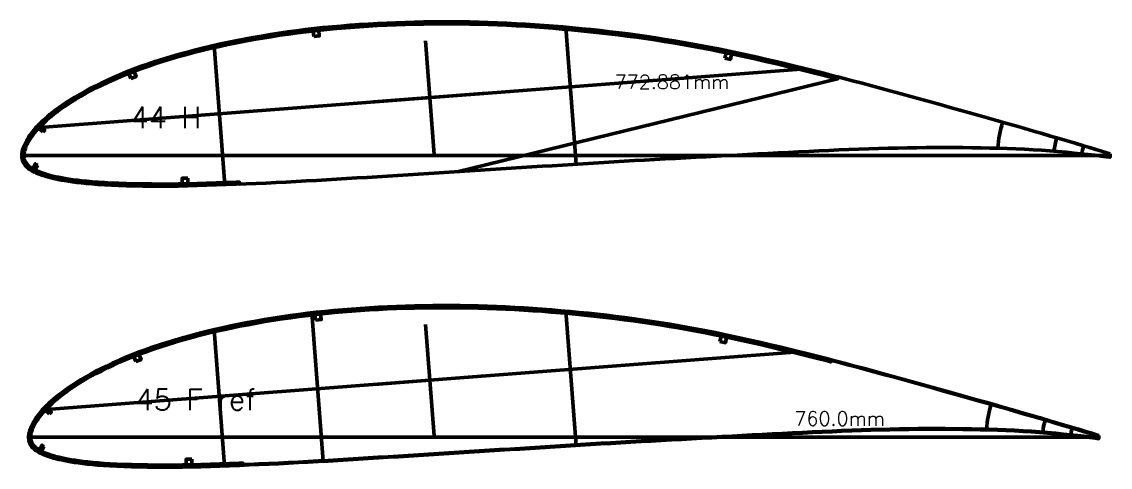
# Model space of a CAD drawing. Header units: metres. Extents: x -405 to 675, y -15418 to 133.
# Drawn here: x -290 to 483, y -8821 to -8505 of the extents above; entities that cross this region are included whole.
import ezdxf
from ezdxf.enums import TextEntityAlignment as Align

# ---------------------------------------------------------------- set-up
doc = ezdxf.new("R2010")
doc.units = ezdxf.units.M
for name, color, linetype, lineweight in [('FoilLayer', 7, 'Continuous', 50), ('RefFoilLayer', 7, 'Continuous', 50), ('StringerLayer', 7, 'Continuous', 50), ('SubLayer', 7, 'Continuous', 50), ('TextLayer', 7, 'Continuous', 50)]:
    doc.layers.add(name, color=color, linetype=linetype, lineweight=lineweight)
doc.styles.add('MSゴシック', font='romans')

msp = doc.modelspace()

# ---------------------------------------------------------------- linework, layer by layer
at = {"layer": 'FoilLayer'}
msp.add_line((289.46, -8545.62), (19.32, -8611.48), dxfattribs=at)
for points in [[(483.05, -8598.84), (480.68, -8598.08), (476.88, -8596.94), (472.77, -8595.66), (468.28, -8594.3), (463.38, -8592.85), (458.12, -8591.3), (452.54, -8589.64), (446.71, -8587.91), (440.71, -8586.14), (434.65, -8584.37), (428.55, -8582.63), (422.36, -8580.82), (416.09, -8578.98), (409.72, -8577.15), (403.25, -8575.31), (396.67, -8573.46), (389.96, -8571.57), (383.15, -8569.65), (376.26, -8567.72), (369.32, -8565.78), (362.36, -8563.83), (355.4, -8561.88), (348.43, -8559.95), (341.48, -8558.02), (334.52, -8556.11), (327.58, -8554.21), (320.67, -8552.33), (313.79, -8550.47), (306.92, -8548.64), (300.06, -8546.83), (293.22, -8545.04), (289.83, -8544.17), (289.46, -8545.62), (286.02, -8544.74), (279.22, -8543), (272.43, -8541.3), (265.64, -8539.62), (258.86, -8537.97), (252.08, -8536.34), (245.32, -8534.74), (238.61, -8533.17), (231.95, -8531.64), (225.33, -8530.16), (218.74, -8528.73), (212.18, -8527.35), (205.63, -8526.01), (199.1, -8524.71), (192.57, -8523.47), (186.06, -8522.26), (179.56, -8521.11), (173.05, -8520.01), (166.53, -8518.95), (160.01, -8517.93), (153.48, -8516.96), (146.93, -8516.03), (140.38, -8515.15), (133.83, -8514.31), (127.26, -8513.51), (120.68, -8512.76), (114.09, -8512.05), (107.47, -8511.38), (100.85, -8510.75), (94.23, -8510.16), (87.6, -8509.61), (80.98, -8509.1), (74.37, -8508.63), (67.76, -8508.21), (61.17, -8507.84), (54.58, -8507.51), (47.99, -8507.22), (41.42, -8506.98), (34.85, -8506.79), (28.28, -8506.64), (21.72, -8506.54), (15.17, -8506.48), (8.62, -8506.48), (2.06, -8506.52), (-4.49, -8506.61), (-11.04, -8506.74), (-17.58, -8506.92), (-24.1, -8507.15), (-30.62, -8507.42), (-37.12, -8507.75), (-43.61, -8508.11), (-50.07, -8508.53), (-56.51, -8508.99), (-62.9, -8509.49), (-69.25, -8510.05), (-75.55, -8510.66), (-81.83, -8511.34), (-88.1, -8512.07), (-94.35, -8512.86), (-100.59, -8513.71), (-106.81, -8514.61), (-113, -8515.57), (-119.16, -8516.58), (-125.29, -8517.64), (-131.38, -8518.76), (-137.42, -8519.94), (-143.42, -8521.17), (-149.37, -8522.46), (-155.27, -8523.8), (-161.1, -8525.2), (-166.89, -8526.67), (-172.64, -8528.19), (-178.31, -8529.75), (-183.86, -8531.35), (-189.3, -8533), (-194.63, -8534.69), (-199.83, -8536.44), (-204.93, -8538.25), (-209.92, -8540.1), (-214.79, -8542.01), (-219.53, -8543.96), (-224.13, -8545.94), (-228.59, -8547.95), (-232.88, -8549.99), (-237.01, -8552.02), (-240.93, -8554.04), (-244.65, -8556.03), (-248.15, -8557.99), (-251.43, -8559.92), (-254.49, -8561.8), (-257.35, -8563.65), (-260.02, -8565.44), (-262.49, -8567.17), (-264.77, -8568.85), (-266.88, -8570.46), (-268.83, -8572.01), (-270.62, -8573.52), (-272.27, -8574.98), (-273.8, -8576.39), (-275.21, -8577.76), (-276.52, -8579.07), (-277.72, -8580.35), (-278.84, -8581.57), (-279.86, -8582.76), (-280.81, -8583.92), (-281.68, -8585.04), (-282.48, -8586.13), (-283.23, -8587.18), (-283.9, -8588.2), (-284.53, -8589.2), (-285.1, -8590.19), (-285.63, -8591.14), (-286.11, -8592.03), (-286.52, -8592.91), (-286.9, -8593.8), (-287.24, -8594.68), (-287.53, -8595.49), (-287.77, -8596.27), (-287.96, -8597.06), (-288.11, -8597.84), (-288.22, -8598.59), (-288.3, -8599.32), (-288.33, -8600.05), (-288.32, -8600.71), (-288.28, -8601.37), (-288.17, -8602.04), (-288.01, -8602.7), (-287.78, -8603.37), (-287.49, -8604.04), (-287.15, -8604.69), (-286.75, -8605.33), (-286.28, -8605.96), (-285.74, -8606.58), (-285.13, -8607.18), (-284.46, -8607.77), (-283.74, -8608.34), (-282.95, -8608.9), (-282.11, -8609.43), (-281.19, -8609.95), (-280.21, -8610.44), (-279.15, -8610.93), (-278.02, -8611.4), (-276.8, -8611.87), (-275.51, -8612.33), (-274.14, -8612.79), (-272.67, -8613.25), (-271.11, -8613.71), (-269.45, -8614.16), (-267.66, -8614.6), (-265.74, -8615.04), (-263.66, -8615.47), (-261.43, -8615.9), (-259.02, -8616.33), (-256.41, -8616.76), (-253.6, -8617.18), (-250.55, -8617.58), (-247.24, -8617.95), (-243.65, -8618.3), (-239.74, -8618.64), (-235.51, -8618.96), (-230.98, -8619.25), (-226.13, -8619.51), (-220.98, -8619.72), (-215.53, -8619.9), (-209.8, -8620.03), (-203.84, -8620.14), (-197.72, -8620.21), (-191.49, -8620.25), (-185.15, -8620.22), (-178.7, -8620.14), (-172.1, -8620.01), (-165.39, -8619.84), (-158.59, -8619.64), (-151.7, -8619.41), (-144.72, -8619.16), (-137.68, -8618.89), (-135.31, -8618.8), (-135.25, -8620.3), (-130.54, -8620.11), (-123.46, -8619.82), (-116.38, -8619.51), (-109.28, -8619.17), (-102.15, -8618.81), (-95, -8618.44), (-87.82, -8618.06), (-80.66, -8617.67), (-73.5, -8617.26), (-66.34, -8616.83), (-59.14, -8616.39), (-51.9, -8615.93), (-44.65, -8615.48), (-37.39, -8615.04), (-30.11, -8614.59), (-22.82, -8614.12), (-15.51, -8613.66), (-8.2, -8613.2), (-0.88, -8612.74), (6.44, -8612.28), (13.75, -8611.82), (21.06, -8611.37), (28.37, -8610.9), (35.69, -8610.44), (43, -8609.97), (50.32, -8609.51), (57.64, -8609.05), (64.96, -8608.59), (72.27, -8608.13), (79.58, -8607.66), (86.89, -8607.19), (94.2, -8606.73), (101.5, -8606.26), (108.79, -8605.81), (116.08, -8605.36), (123.36, -8604.92), (130.64, -8604.48), (137.92, -8604.05), (145.18, -8603.63), (152.45, -8603.23), (159.73, -8602.83), (167.04, -8602.43), (174.34, -8602.03), (181.65, -8601.62), (188.95, -8601.22), (196.25, -8600.81), (203.55, -8600.42), (210.85, -8600.03), (218.15, -8599.64), (225.44, -8599.25), (232.71, -8598.86), (239.97, -8598.47), (247.21, -8598.11), (254.46, -8597.75), (261.72, -8597.4), (268.96, -8597.05), (276.17, -8596.71), (283.33, -8596.37), (290.44, -8596.06), (297.53, -8595.78), (304.58, -8595.5), (311.56, -8595.24), (318.47, -8595.02), (325.34, -8594.84), (332.21, -8594.69), (339.05, -8594.56), (345.82, -8594.43), (352.47, -8594.31), (358.99, -8594.27), (365.5, -8594.3), (372, -8594.33), (378.44, -8594.35), (384.79, -8594.42), (391.12, -8594.56), (397.43, -8594.71), (403.68, -8594.82), (409.83, -8594.97), (415.96, -8595.23), (422.13, -8595.55), (428.27, -8595.86), (434.25, -8596.2), (440.12, -8596.65), (445.95, -8597.16), (451.68, -8597.7), (457.22, -8598.23), (462.49, -8598.77), (467.48, -8599.32), (472.16, -8599.84), (476.51, -8600.35), (480.52, -8600.83), (483, -8601.16)], [(474.86, -8799.29), (472.54, -8798.54), (468.8, -8797.42), (464.76, -8796.17), (460.35, -8794.83), (455.53, -8793.4), (450.35, -8791.87), (444.87, -8790.24), (439.14, -8788.54), (433.24, -8786.8), (427.28, -8785.06), (421.28, -8783.35), (415.19, -8781.57), (409.03, -8779.76), (402.77, -8777.97), (396.41, -8776.15), (389.93, -8774.34), (383.34, -8772.48), (376.64, -8770.59), (369.87, -8768.69), (363.04, -8766.78), (356.2, -8764.86), (349.35, -8762.95), (342.51, -8761.05), (335.67, -8759.16), (328.83, -8757.28), (322.01, -8755.41), (315.21, -8753.56), (308.44, -8751.73), (301.69, -8749.93), (294.94, -8748.15), (288.22, -8746.4), (284.89, -8745.54), (284.62, -8746.55), (281.25, -8745.68), (274.56, -8743.98), (267.88, -8742.3), (261.21, -8740.65), (254.54, -8739.03), (247.87, -8737.43), (241.23, -8735.85), (234.63, -8734.31), (228.08, -8732.81), (221.57, -8731.35), (215.09, -8729.94), (208.64, -8728.58), (202.2, -8727.26), (195.77, -8725.99), (189.36, -8724.77), (182.95, -8723.58), (176.56, -8722.45), (170.16, -8721.36), (163.75, -8720.32), (157.34, -8719.33), (150.91, -8718.37), (144.48, -8717.46), (138.04, -8716.59), (131.59, -8715.76), (125.14, -8714.98), (118.67, -8714.24), (112.18, -8713.54), (105.68, -8712.88), (99.17, -8712.26), (92.65, -8711.68), (86.14, -8711.14), (79.63, -8710.64), (73.13, -8710.18), (66.63, -8709.77), (60.15, -8709.4), (53.67, -8709.07), (47.19, -8708.79), (40.73, -8708.55), (34.27, -8708.36), (27.81, -8708.22), (21.36, -8708.12), (14.92, -8708.07), (8.47, -8708.06), (2.03, -8708.11), (-4.41, -8708.19), (-10.85, -8708.32), (-17.28, -8708.5), (-23.7, -8708.72), (-30.11, -8708.99), (-36.5, -8709.31), (-42.88, -8709.67), (-49.24, -8710.08), (-55.56, -8710.53), (-61.85, -8711.02), (-68.09, -8711.57), (-74.29, -8712.17), (-80.46, -8712.84), (-86.63, -8713.56), (-92.78, -8714.34), (-98.91, -8715.17), (-105.02, -8716.06), (-111.11, -8717), (-117.17, -8717.99), (-123.2, -8719.04), (-129.18, -8720.14), (-135.13, -8721.3), (-141.03, -8722.51), (-146.88, -8723.77), (-152.67, -8725.09), (-158.41, -8726.47), (-164.11, -8727.92), (-169.75, -8729.41), (-175.33, -8730.95), (-180.79, -8732.52), (-186.14, -8734.14), (-191.37, -8735.8), (-196.49, -8737.52), (-201.51, -8739.3), (-206.41, -8741.13), (-211.2, -8743), (-215.86, -8744.92), (-220.39, -8746.86), (-224.77, -8748.84), (-228.99, -8750.84), (-233.04, -8752.84), (-236.91, -8754.82), (-240.56, -8756.78), (-244, -8758.71), (-247.22, -8760.6), (-250.24, -8762.46), (-253.05, -8764.27), (-255.67, -8766.03), (-258.1, -8767.74), (-260.34, -8769.38), (-262.42, -8770.97), (-264.33, -8772.5), (-266.09, -8773.98), (-267.72, -8775.41), (-269.22, -8776.8), (-270.61, -8778.14), (-271.89, -8779.44), (-273.08, -8780.69), (-274.17, -8781.9), (-275.18, -8783.07), (-276.11, -8784.2), (-276.96, -8785.3), (-277.76, -8786.37), (-278.48, -8787.41), (-279.15, -8788.41), (-279.76, -8789.4), (-280.33, -8790.36), (-280.85, -8791.3), (-281.32, -8792.18), (-281.72, -8793.04), (-282.09, -8793.92), (-282.42, -8794.77), (-282.72, -8795.57), (-282.95, -8796.33), (-283.14, -8797.11), (-283.28, -8797.88), (-283.4, -8798.62), (-283.47, -8799.33), (-283.5, -8800.05), (-283.49, -8800.69), (-283.45, -8801.35), (-283.35, -8802), (-283.18, -8802.65), (-282.96, -8803.31), (-282.68, -8803.96), (-282.34, -8804.6), (-281.95, -8805.23), (-281.49, -8805.84), (-280.96, -8806.45), (-280.36, -8807.04), (-279.71, -8807.62), (-279, -8808.18), (-278.23, -8808.73), (-277.39, -8809.25), (-276.5, -8809.76), (-275.53, -8810.25), (-274.49, -8810.72), (-273.37, -8811.19), (-272.18, -8811.65), (-270.91, -8812.1), (-269.56, -8812.56), (-268.12, -8813.01), (-266.59, -8813.46), (-264.95, -8813.9), (-263.19, -8814.33), (-261.3, -8814.76), (-259.27, -8815.18), (-257.07, -8815.61), (-254.7, -8816.03), (-252.14, -8816.45), (-249.37, -8816.86), (-246.37, -8817.26), (-243.12, -8817.63), (-239.58, -8817.97), (-235.74, -8818.3), (-231.58, -8818.62), (-227.12, -8818.9), (-222.36, -8819.16), (-217.3, -8819.37), (-211.93, -8819.54), (-206.3, -8819.67), (-200.45, -8819.78), (-194.43, -8819.85), (-188.29, -8819.88), (-182.06, -8819.86), (-175.72, -8819.78), (-169.24, -8819.65), (-162.64, -8819.49), (-155.95, -8819.29), (-149.17, -8819.07), (-142.31, -8818.82), (-135.38, -8818.55), (-133.06, -8818.46), (-133.02, -8819.51), (-128.38, -8819.33), (-121.42, -8819.04), (-114.46, -8818.73), (-107.48, -8818.4), (-100.48, -8818.05), (-93.44, -8817.68), (-86.39, -8817.31), (-79.34, -8816.93), (-72.31, -8816.53), (-65.26, -8816.1), (-58.18, -8815.67), (-51.07, -8815.22), (-43.94, -8814.78), (-36.79, -8814.34), (-29.64, -8813.89), (-22.47, -8813.44), (-15.28, -8812.98), (-8.09, -8812.53), (-0.9, -8812.07), (6.3, -8811.63), (13.5, -8811.18), (20.68, -8810.73), (27.87, -8810.27), (35.07, -8809.81), (42.26, -8809.35), (49.45, -8808.9), (56.65, -8808.45), (63.84, -8808), (71.04, -8807.55), (78.23, -8807.09), (85.42, -8806.62), (92.6, -8806.16), (99.78, -8805.71), (106.95, -8805.26), (114.11, -8804.82), (121.28, -8804.39), (128.44, -8803.96), (135.59, -8803.54), (142.74, -8803.12), (149.88, -8802.72), (157.05, -8802.33), (164.23, -8801.94), (171.41, -8801.55), (178.59, -8801.15), (185.78, -8800.75), (192.96, -8800.35), (200.13, -8799.96), (207.31, -8799.58), (214.49, -8799.2), (221.66, -8798.81), (228.81, -8798.43), (235.95, -8798.05), (243.07, -8797.69), (250.2, -8797.34), (257.33, -8796.99), (264.46, -8796.65), (271.55, -8796.31), (278.59, -8795.98), (285.58, -8795.68), (292.55, -8795.4), (299.48, -8795.13), (306.35, -8794.87), (313.15, -8794.65), (319.91, -8794.48), (326.66, -8794.33), (333.39, -8794.2), (340.05, -8794.07), (346.59, -8793.96), (353.01, -8793.91), (359.41, -8793.94), (365.8, -8793.97), (372.14, -8793.99), (378.39, -8794.06), (384.61, -8794.2), (390.82, -8794.34), (396.96, -8794.45), (403.02, -8794.6), (409.05, -8794.86), (415.12, -8795.17), (421.16, -8795.48), (427.05, -8795.81), (432.82, -8796.26), (438.56, -8796.76), (444.2, -8797.29), (449.64, -8797.81), (454.83, -8798.34), (459.74, -8798.89), (464.34, -8799.4), (468.62, -8799.9), (472.57, -8800.37), (475.01, -8800.69)]]:
    msp.add_lwpolyline(points, close=True, dxfattribs=at)
at = {"layer": 'RefFoilLayer'}
for points in [[(483.05, -8598.84), (480.68, -8598.08), (476.88, -8596.94), (472.77, -8595.66), (468.28, -8594.3), (463.38, -8592.85), (458.12, -8591.3), (452.54, -8589.64), (446.71, -8587.91), (440.71, -8586.14), (434.65, -8584.37), (428.55, -8582.63), (422.36, -8580.82), (416.09, -8578.98), (409.72, -8577.15), (403.25, -8575.31), (396.67, -8573.46), (389.96, -8571.57), (383.15, -8569.65), (376.26, -8567.72), (369.32, -8565.78), (362.36, -8563.83), (355.4, -8561.88), (348.43, -8559.95), (341.48, -8558.02), (334.52, -8556.11), (327.58, -8554.21), (320.67, -8552.33), (313.79, -8550.47), (306.92, -8548.64), (300.06, -8546.83), (293.22, -8545.04), (286.39, -8543.28), (279.58, -8541.55), (272.79, -8539.84), (266, -8538.16), (259.21, -8536.51), (252.43, -8534.89), (245.66, -8533.28), (238.94, -8531.71), (232.27, -8530.18), (225.65, -8528.7), (219.05, -8527.26), (212.48, -8525.88), (205.92, -8524.54), (199.38, -8523.24), (192.84, -8521.99), (186.32, -8520.79), (179.81, -8519.63), (173.29, -8518.53), (166.76, -8517.47), (160.23, -8516.45), (153.69, -8515.48), (147.13, -8514.55), (140.57, -8513.66), (134.01, -8512.82), (127.43, -8512.02), (120.85, -8511.27), (114.24, -8510.56), (107.62, -8509.89), (100.98, -8509.26), (94.35, -8508.66), (87.72, -8508.11), (81.09, -8507.6), (74.46, -8507.14), (67.85, -8506.72), (61.24, -8506.34), (54.64, -8506.01), (48.05, -8505.72), (41.46, -8505.48), (34.88, -8505.29), (28.31, -8505.14), (21.74, -8505.04), (15.17, -8504.98), (8.61, -8504.98), (2.04, -8505.02), (-4.52, -8505.11), (-11.08, -8505.25), (-17.63, -8505.42), (-24.17, -8505.65), (-30.69, -8505.93), (-37.2, -8506.25), (-43.7, -8506.62), (-50.18, -8507.03), (-56.63, -8507.49), (-63.03, -8508), (-69.39, -8508.55), (-75.71, -8509.17), (-82, -8509.85), (-88.28, -8510.58), (-94.56, -8511.38), (-100.81, -8512.22), (-107.04, -8513.13), (-113.24, -8514.09), (-119.42, -8515.1), (-125.56, -8516.17), (-131.67, -8517.29), (-137.73, -8518.47), (-143.74, -8519.7), (-149.71, -8520.99), (-155.62, -8522.34), (-161.47, -8523.75), (-167.28, -8525.22), (-173.04, -8526.75), (-178.72, -8528.31), (-184.3, -8529.92), (-189.76, -8531.57), (-195.1, -8533.27), (-200.33, -8535.03), (-205.45, -8536.84), (-210.46, -8538.71), (-215.36, -8540.62), (-220.12, -8542.58), (-224.75, -8544.57), (-229.23, -8546.6), (-233.55, -8548.64), (-237.69, -8550.69), (-241.64, -8552.71), (-245.38, -8554.72), (-248.91, -8556.7), (-252.21, -8558.64), (-255.31, -8560.54), (-258.19, -8562.4), (-260.88, -8564.21), (-263.37, -8565.96), (-265.68, -8567.65), (-267.82, -8569.29), (-269.79, -8570.87), (-271.61, -8572.39), (-273.29, -8573.88), (-274.84, -8575.31), (-276.28, -8576.7), (-277.61, -8578.04), (-278.84, -8579.34), (-279.97, -8580.6), (-281.02, -8581.81), (-281.99, -8583), (-282.89, -8584.15), (-283.71, -8585.27), (-284.48, -8586.35), (-285.18, -8587.41), (-285.82, -8588.45), (-286.41, -8589.46), (-286.96, -8590.44), (-287.46, -8591.39), (-287.91, -8592.33), (-288.29, -8593.26), (-288.65, -8594.17), (-288.97, -8595.05), (-289.23, -8595.92), (-289.44, -8596.78), (-289.59, -8597.62), (-289.72, -8598.45), (-289.8, -8599.26), (-289.83, -8600.05), (-289.82, -8600.83), (-289.76, -8601.62), (-289.63, -8602.41), (-289.42, -8603.19), (-289.15, -8603.97), (-288.82, -8604.74), (-288.41, -8605.5), (-287.94, -8606.24), (-287.4, -8606.95), (-286.79, -8607.64), (-286.12, -8608.31), (-285.39, -8608.95), (-284.6, -8609.57), (-283.75, -8610.17), (-282.84, -8610.74), (-281.87, -8611.29), (-280.83, -8611.81), (-279.73, -8612.31), (-278.55, -8612.8), (-277.31, -8613.28), (-275.99, -8613.75), (-274.58, -8614.22), (-273.09, -8614.69), (-271.5, -8615.16), (-269.81, -8615.62), (-267.99, -8616.06), (-266.04, -8616.5), (-263.95, -8616.94), (-261.69, -8617.37), (-259.26, -8617.81), (-256.63, -8618.24), (-253.79, -8618.66), (-250.72, -8619.07), (-247.39, -8619.45), (-243.77, -8619.8), (-239.85, -8620.13), (-235.61, -8620.45), (-231.06, -8620.75), (-226.19, -8621.01), (-221.03, -8621.22), (-215.56, -8621.4), (-209.83, -8621.53), (-203.86, -8621.64), (-197.73, -8621.71), (-191.48, -8621.75), (-185.13, -8621.72), (-178.66, -8621.64), (-172.07, -8621.51), (-165.35, -8621.34), (-158.54, -8621.14), (-151.65, -8620.91), (-144.66, -8620.66), (-137.62, -8620.39), (-130.54, -8620.11), (-123.46, -8619.82), (-116.38, -8619.51), (-109.28, -8619.17), (-102.15, -8618.81), (-95, -8618.44), (-87.82, -8618.06), (-80.66, -8617.67), (-73.5, -8617.26), (-66.34, -8616.83), (-59.14, -8616.39), (-51.9, -8615.93), (-44.65, -8615.48), (-37.39, -8615.04), (-30.11, -8614.59), (-22.82, -8614.12), (-15.51, -8613.66), (-8.2, -8613.2), (-0.88, -8612.74), (6.44, -8612.28), (13.75, -8611.82), (21.06, -8611.37), (28.37, -8610.9), (35.69, -8610.44), (43, -8609.97), (50.32, -8609.51), (57.64, -8609.05), (64.96, -8608.59), (72.27, -8608.13), (79.58, -8607.66), (86.89, -8607.19), (94.2, -8606.73), (101.5, -8606.26), (108.79, -8605.81), (116.08, -8605.36), (123.36, -8604.92), (130.64, -8604.48), (137.92, -8604.05), (145.18, -8603.63), (152.45, -8603.23), (159.73, -8602.83), (167.04, -8602.43), (174.34, -8602.03), (181.65, -8601.62), (188.95, -8601.22), (196.25, -8600.81), (203.55, -8600.42), (210.85, -8600.03), (218.15, -8599.64), (225.44, -8599.25), (232.71, -8598.86), (239.97, -8598.47), (247.21, -8598.11), (254.46, -8597.75), (261.72, -8597.4), (268.96, -8597.05), (276.17, -8596.71), (283.33, -8596.37), (290.44, -8596.06), (297.53, -8595.78), (304.58, -8595.5), (311.56, -8595.24), (318.47, -8595.02), (325.34, -8594.84), (332.21, -8594.69), (339.05, -8594.56), (345.82, -8594.43), (352.47, -8594.31), (358.99, -8594.27), (365.5, -8594.3), (372, -8594.33), (378.44, -8594.35), (384.79, -8594.42), (391.12, -8594.56), (397.43, -8594.71), (403.68, -8594.82), (409.83, -8594.97), (415.96, -8595.23), (422.13, -8595.55), (428.27, -8595.86), (434.25, -8596.2), (440.12, -8596.65), (445.95, -8597.16), (451.68, -8597.7), (457.22, -8598.23), (462.49, -8598.77), (467.48, -8599.32), (472.16, -8599.84), (476.51, -8600.35), (480.52, -8600.83), (483, -8601.16)], [(475, -8798.86), (472.67, -8798.11), (468.94, -8796.99), (464.89, -8795.74), (460.47, -8794.4), (455.66, -8792.97), (450.48, -8791.44), (445, -8789.81), (439.26, -8788.11), (433.36, -8786.37), (427.4, -8784.63), (421.4, -8782.92), (415.32, -8781.14), (409.16, -8779.33), (402.89, -8777.53), (396.53, -8775.72), (390.06, -8773.9), (383.46, -8772.05), (376.76, -8770.16), (369.99, -8768.26), (363.17, -8766.35), (356.32, -8764.43), (349.47, -8762.52), (342.63, -8760.62), (335.78, -8758.72), (328.95, -8756.84), (322.12, -8754.98), (315.33, -8753.12), (308.56, -8751.3), (301.8, -8749.5), (295.06, -8747.72), (288.33, -8745.96), (281.62, -8744.23), (274.92, -8742.52), (268.24, -8740.84), (261.57, -8739.19), (254.89, -8737.57), (248.22, -8735.97), (241.57, -8734.39), (234.96, -8732.85), (228.4, -8731.34), (221.89, -8729.88), (215.4, -8728.47), (208.94, -8727.11), (202.49, -8725.79), (196.06, -8724.52), (189.63, -8723.29), (183.22, -8722.11), (176.81, -8720.97), (170.4, -8719.88), (163.98, -8718.84), (157.56, -8717.84), (151.12, -8716.89), (144.68, -8715.97), (138.23, -8715.1), (131.77, -8714.27), (125.31, -8713.49), (118.83, -8712.75), (112.33, -8712.05), (105.82, -8711.39), (99.3, -8710.77), (92.78, -8710.19), (86.25, -8709.64), (79.74, -8709.14), (73.22, -8708.69), (66.72, -8708.27), (60.22, -8707.9), (53.73, -8707.57), (47.25, -8707.29), (40.77, -8707.06), (34.3, -8706.86), (27.83, -8706.72), (21.37, -8706.62), (14.92, -8706.57), (8.46, -8706.56), (2.01, -8706.61), (-4.44, -8706.69), (-10.89, -8706.82), (-17.33, -8707), (-23.76, -8707.22), (-30.18, -8707.49), (-36.58, -8707.81), (-42.97, -8708.17), (-49.34, -8708.58), (-55.68, -8709.03), (-61.98, -8709.53), (-68.23, -8710.08), (-74.45, -8710.68), (-80.64, -8711.35), (-86.81, -8712.07), (-92.98, -8712.85), (-99.13, -8713.69), (-105.25, -8714.57), (-111.35, -8715.52), (-117.43, -8716.51), (-123.47, -8717.56), (-129.47, -8718.67), (-135.43, -8719.83), (-141.35, -8721.04), (-147.21, -8722.31), (-153.02, -8723.63), (-158.78, -8725.02), (-164.49, -8726.47), (-170.15, -8727.97), (-175.74, -8729.51), (-181.23, -8731.08), (-186.6, -8732.71), (-191.85, -8734.38), (-197, -8736.11), (-202.03, -8737.89), (-206.96, -8739.73), (-211.77, -8741.61), (-216.45, -8743.54), (-221, -8745.5), (-225.41, -8747.49), (-229.65, -8749.5), (-233.73, -8751.51), (-237.61, -8753.5), (-241.29, -8755.47), (-244.76, -8757.42), (-248.01, -8759.33), (-251.05, -8761.2), (-253.89, -8763.03), (-256.53, -8764.81), (-258.98, -8766.53), (-261.25, -8768.19), (-263.36, -8769.8), (-265.3, -8771.35), (-267.09, -8772.86), (-268.74, -8774.31), (-270.26, -8775.72), (-271.67, -8777.09), (-272.98, -8778.41), (-274.19, -8779.68), (-275.31, -8780.92), (-276.34, -8782.12), (-277.29, -8783.28), (-278.17, -8784.41), (-278.98, -8785.51), (-279.73, -8786.58), (-280.43, -8787.62), (-281.06, -8788.64), (-281.64, -8789.63), (-282.18, -8790.6), (-282.67, -8791.54), (-283.11, -8792.46), (-283.49, -8793.37), (-283.84, -8794.26), (-284.15, -8795.13), (-284.41, -8795.99), (-284.61, -8796.83), (-284.77, -8797.66), (-284.89, -8798.47), (-284.97, -8799.27), (-285, -8800.05), (-284.99, -8800.82), (-284.93, -8801.59), (-284.8, -8802.37), (-284.6, -8803.14), (-284.34, -8803.91), (-284, -8804.67), (-283.61, -8805.41), (-283.14, -8806.13), (-282.61, -8806.84), (-282.01, -8807.51), (-281.35, -8808.17), (-280.63, -8808.8), (-279.86, -8809.41), (-279.02, -8810), (-278.13, -8810.56), (-277.17, -8811.1), (-276.15, -8811.61), (-275.07, -8812.11), (-273.91, -8812.59), (-272.69, -8813.06), (-271.39, -8813.53), (-270.01, -8813.99), (-268.54, -8814.45), (-266.98, -8814.9), (-265.31, -8815.36), (-263.52, -8815.8), (-261.61, -8816.23), (-259.55, -8816.66), (-257.33, -8817.08), (-254.94, -8817.51), (-252.36, -8817.94), (-249.56, -8818.35), (-246.54, -8818.75), (-243.27, -8819.12), (-239.71, -8819.47), (-235.85, -8819.8), (-231.68, -8820.11), (-227.2, -8820.4), (-222.42, -8820.66), (-217.34, -8820.87), (-211.97, -8821.04), (-206.33, -8821.17), (-200.46, -8821.28), (-194.44, -8821.35), (-188.29, -8821.38), (-182.04, -8821.36), (-175.69, -8821.28), (-169.2, -8821.15), (-162.59, -8820.98), (-155.9, -8820.79), (-149.12, -8820.57), (-142.25, -8820.31), (-135.32, -8820.05), (-128.36, -8819.78), (-121.4, -8819.49), (-114.44, -8819.18), (-107.46, -8818.85), (-100.45, -8818.5), (-93.41, -8818.13), (-86.36, -8817.76), (-79.32, -8817.37), (-72.28, -8816.97), (-65.23, -8816.55), (-58.15, -8816.11), (-51.04, -8815.67), (-43.91, -8815.23), (-36.76, -8814.79), (-29.61, -8814.34), (-22.44, -8813.89), (-15.25, -8813.43), (-8.06, -8812.98), (-0.87, -8812.52), (6.33, -8812.07), (13.52, -8811.63), (20.71, -8811.18), (27.9, -8810.72), (35.09, -8810.26), (42.29, -8809.8), (49.48, -8809.35), (56.68, -8808.9), (63.87, -8808.45), (71.06, -8808), (78.26, -8807.54), (85.45, -8807.07), (92.63, -8806.61), (99.8, -8806.16), (106.97, -8805.71), (114.14, -8805.27), (121.31, -8804.84), (128.47, -8804.41), (135.62, -8803.99), (142.76, -8803.57), (149.91, -8803.17), (157.07, -8802.78), (164.25, -8802.39), (171.43, -8802), (178.62, -8801.6), (185.8, -8801.2), (192.98, -8800.8), (200.16, -8800.41), (207.34, -8800.03), (214.51, -8799.65), (221.68, -8799.26), (228.83, -8798.88), (235.97, -8798.5), (243.09, -8798.14), (250.22, -8797.79), (257.36, -8797.44), (264.48, -8797.1), (271.57, -8796.76), (278.61, -8796.43), (285.6, -8796.13), (292.57, -8795.85), (299.5, -8795.58), (306.36, -8795.32), (313.16, -8795.1), (319.92, -8794.93), (326.67, -8794.78), (333.4, -8794.65), (340.06, -8794.52), (346.6, -8794.41), (353.01, -8794.36), (359.4, -8794.39), (365.8, -8794.42), (372.13, -8794.44), (378.38, -8794.51), (384.6, -8794.65), (390.81, -8794.79), (396.95, -8794.9), (403, -8795.05), (409.02, -8795.31), (415.1, -8795.62), (421.13, -8795.93), (427.01, -8796.26), (432.78, -8796.7), (438.52, -8797.21), (444.15, -8797.74), (449.6, -8798.26), (454.78, -8798.79), (459.69, -8799.34), (464.29, -8799.84), (468.57, -8800.34), (472.51, -8800.82), (474.95, -8801.14)]]:
    msp.add_lwpolyline(points, close=True, dxfattribs=at)
at = {"layer": 'StringerLayer'}
for points in [[(-82.55, -8515.44), (-78.58, -8515.01), (-79, -8511.03), (-82.98, -8511.46), (-82.55, -8515.44)], [(209.45, -8530.86), (213.36, -8531.68), (214.19, -8527.77), (210.28, -8526.94), (209.45, -8530.86)], [(-212.4, -8545.37), (-208.67, -8543.91), (-210.13, -8540.19), (-213.86, -8541.65), (-212.4, -8545.37)], [(-274.93, -8583.22), (-273.56, -8581.76), (-276.46, -8579.01), (-277.84, -8580.46), (-274.93, -8583.22)], [(-278.53, -8606.85), (-280.27, -8605.87), (-282.24, -8609.36), (-280.49, -8610.34), (-278.53, -8606.85)], [(-172.01, -8616), (-176.01, -8616.08), (-175.93, -8620.08), (-171.93, -8620), (-172.01, -8616)], [(-81.2, -8716.94), (-77.22, -8716.51), (-77.65, -8712.54), (-81.63, -8712.96), (-81.2, -8716.94)], [(205.91, -8732.09), (209.82, -8732.92), (210.65, -8729), (206.73, -8728.18), (205.91, -8732.09)], [(-208.86, -8746.38), (-205.13, -8744.92), (-206.59, -8741.2), (-210.32, -8742.66), (-208.86, -8746.38)], [(-270.29, -8783.57), (-268.92, -8782.12), (-271.82, -8779.37), (-273.2, -8780.82), (-270.29, -8783.57)], [(-273.83, -8806.67), (-275.57, -8805.69), (-277.54, -8809.17), (-275.79, -8810.15), (-273.83, -8806.67)], [(-169.11, -8815.65), (-173.11, -8815.73), (-173.03, -8819.73), (-169.03, -8819.64), (-169.11, -8815.65)]]:
    msp.add_lwpolyline(points, dxfattribs=at)
at = {"layer": 'SubLayer'}
for p, q in [((96.45, -8508.85), (103.93, -8606.11)), ((-153.29, -8521.81), (-145.69, -8620.7)), ((-3.11, -8518.49), (3.11, -8599.24)), ((266.72, -8538.34), (-279.79, -8580.39)), ((-40.1, -8561.95), (40.1, -8555.78)), ((-289.83, -8600), (483.05, -8600)), ((-83.92, -8711.73), (-75.8, -8817.18)), ((96.52, -8710.52), (103.86, -8805.91)), ((-153.2, -8723.68), (-145.76, -8820.44)), ((-3.04, -8720.11), (3.04, -8798.99)), ((262.28, -8739.37), (-275.13, -8780.72)), ((-39.18, -8762.57), (39.18, -8756.54)), ((-285, -8800), (475, -8800))]:
    msp.add_line(p, q, dxfattribs=at)
for centre, radius, start, end in [((483.05, -8600), 80, 162.75115, 176.27825), ((483.05, -8600), 40, 161.68266, 175.57978), ((483.05, -8600), 20, 159.87197, 176.66507), ((475, -8800), 80, 163.0958, 176.00081), ((475, -8800), 40, 162.35837, 174.92509), ((475, -8800), 20, 161.22366, 175.32484)]:
    msp.add_arc(centre, radius, start, end, dxfattribs=at)

# ---------------------------------------------------------------- texts
at = {"layer": 'TextLayer', "style": 'MSゴシック'}
for s, p in [('772.881mm', (212.54, -8555.57)), ('760.0mm', (323, -8794.86))]:
    msp.add_text(s, height=10, dxfattribs=at).set_placement(p, align=Align.BOTTOM_RIGHT)
for s, p in [('44 H', (-212.54, -8580.49)), ('45 F ref', (-209, -8780.82))]:
    msp.add_text(s, height=15, dxfattribs=at).set_placement(p)

doc.saveas('drawing.dxf')
